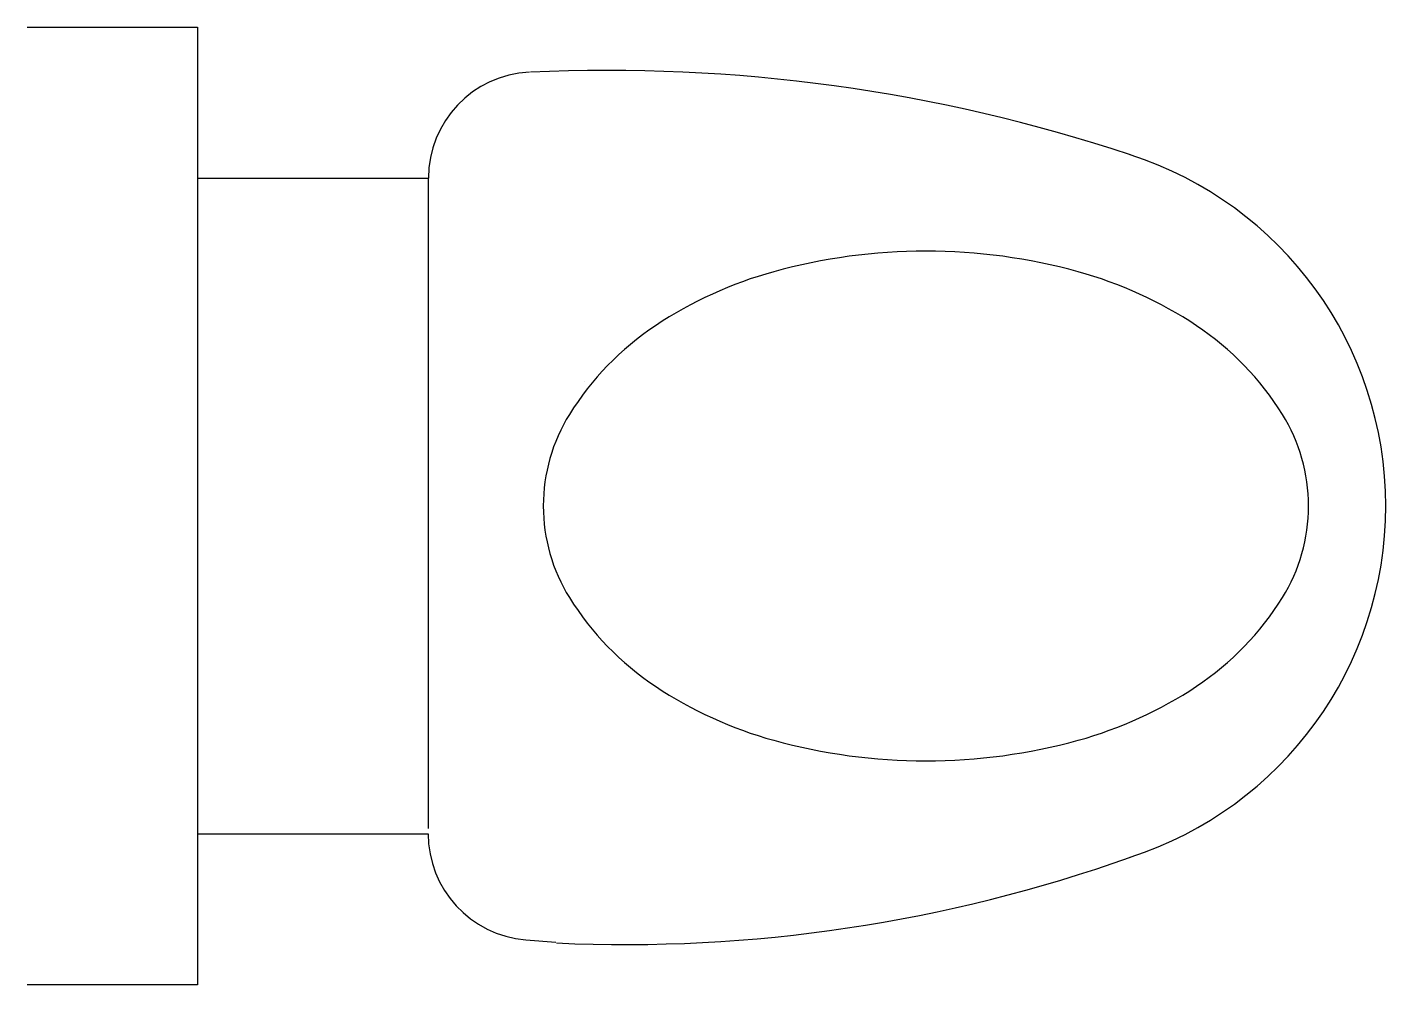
# Model space of a CAD drawing. Header units: millimetres. Extents: x 3633.3 to 3697.2, y 1263.9 to 1308.9.
import ezdxf

# ---------------------------------------------------------------- set-up
doc = ezdxf.new("R2010")
doc.units = ezdxf.units.MM

msp = doc.modelspace()

# ---------------------------------------------------------------- linework, layer by layer
for p, q in [((3633.343, 1308.879), (3641.343, 1308.879)), ((3652.197, 1271.222), (3652.197, 1301.776)), ((3659.523, 1292.241), (3659.523, 1292.241)), ((3656.771, 1265.997), (3658.187, 1265.879)), ((3641.343, 1263.879), (3633.343, 1263.879))]:
    msp.add_line(p, q)
at = {"ltscale": 0.5}
for p, q in [((3641.343, 1308.879), (3641.343, 1263.879)), ((3641.343, 1301.776), (3652.197, 1301.776)), ((3641.343, 1270.979), (3652.187, 1270.979))]:
    msp.add_line(p, q, dxfattribs=at)
msp.add_lwpolyline([(3693.565, 1286.379, 0.140008), (3692.336, 1290.681, 0.107122), (3688.298, 1294.847, 0.079759), (3682.737, 1297.386, 0.067392), (3675.581, 1298.355, 0.067392), (3668.426, 1297.386, 0.079759), (3662.865, 1294.847, 0.107122), (3658.827, 1290.681, 0.140008), (3657.598, 1286.379, 0.140008), (3658.827, 1282.076, 0.107122), (3662.865, 1277.91, 0.079759), (3668.426, 1275.371, 0.067392), (3675.581, 1274.402, 0.067392), (3682.737, 1275.371, 0.079759), (3688.298, 1277.91, 0.107122), (3692.336, 1282.076, 0.140008)], format="xyb", close=True)
for centre, radius, start, end in [((3657.197, 1301.776), 5, 92.89127, 180), ((3660.687, 1229.2), 77.645, 71.60672, 92.72644), ((3679.853, 1286.379), 17.341, 287.91251, 72.08749), ((3657.187, 1270.979), 5, 180, 265.23636), ((3661.437, 1336.486), 70.715, 267.39277, 289.62463)]:
    msp.add_arc(centre, radius, start, end)

doc.saveas('drawing.dxf')
